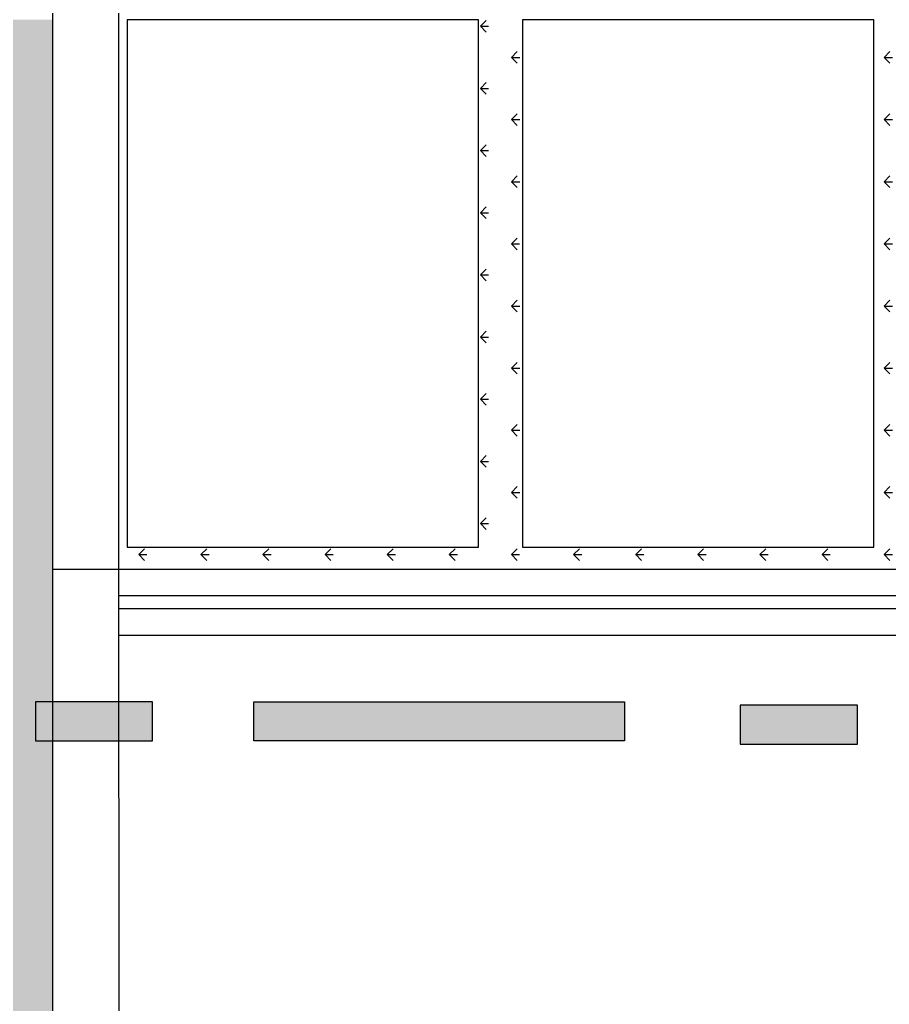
# Model space of a CAD drawing. Extents: x -165 to 197, y 154 to 653.
# Drawn here: x 103.287 to 105.267, y 483.721 to 485.961 of the extents above; entities that cross this region are included whole.
import ezdxf

# ---------------------------------------------------------------- set-up
doc = ezdxf.new("R2010")
doc.units = 0
doc.header["$MEASUREMENT"] = 0
doc.layers.add('AIT-PAREDE', color=4, linetype='CONTINUOUS', lineweight=30)
doc.layers.add('FININHA', color=251, linetype='CONTINUOUS', lineweight=25)
for name, color, linetype in [('AIT-PORTAS', 2, 'CONTINUOUS'), ('AIT-VEGETAÇÃO 25', 92, 'CONTINUOUS'), ('LINHA CORTE', 7, 'CONTINUOUS')]:
    doc.layers.add(name, color=color, linetype=linetype)

msp = doc.modelspace()

# ---------------------------------------------------------------- hatches: boundary and pattern name
at = {"layer": 'AIT-VEGETAÇÃO 25'}
h = msp.add_hatch(dxfattribs=at)
h.set_pattern_fill('GRASS', color=256, scale=0.1, angle=-90, style=0)
h.set_pattern_definition([(360, (96.323495, 476.92659), (0.07071068, 0.07071068), [0.01875, -0.12267136]), (315, (96.3235, 476.92659), (0.0707107, 0.0707107), [0.01875, -0.08125]), (45, (96.3235, 476.92659), (-0.0707107, 0.0707107), [0.01875, -0.08125])])
h.paths.add_polyline_path([(103.3622, 485.961), (101.4735, 485.961), (101.4735, 485.7266), (101.4735, 484.8266), (101.4735, 484.1266), (101.4735, 483.2266), (101.4735, 482.3266), (96.3235, 482.3266), (96.3235, 481.6266), (97.4053, 481.6266, -0.256039), (97.4738, 481.6266), (101.4735, 481.6266), (101.4735, 479.8266), (96.3235, 479.8266), (96.3235, 479.1266), (101.4735, 479.1266), (101.4735, 478.2266), (101.4735, 476.9266), (103.3625, 476.9266), (103.3628, 478.4757), (103.3622, 478.4757), (103.3622, 484.3205), (103.3233, 484.3205), (103.3233, 484.4092), (103.3622, 484.4092), (103.3622, 484.711), (103.3622, 484.711)])
h = msp.add_hatch(dxfattribs=at)
h.set_pattern_fill('GRASS', color=256, scale=0.1, angle=-90, style=0)
h.set_pattern_definition([(360, (23.58454, 87.84479), (0.070710678, 0.070710678), [0.01875, -0.122671356]), (315, (23.58454, 87.84479), (0.070710678, 0.070710678), [0.01875, -0.08125]), (45, (23.58454, 87.84479), (-0.070710678, 0.070710678), [0.01875, -0.08125])])
h.paths.add_polyline_path([(107.1322, 485.961), (107.0322, 485.961), (107.0322, 484.761), (106.2322, 484.761), (106.2322, 485.1493), (106.1322, 485.1493), (106.1322, 484.761), (105.3322, 484.761), (105.3322, 485.961), (105.2322, 485.961), (105.2322, 484.761), (104.4322, 484.761), (104.4322, 485.961), (104.3322, 485.961), (104.3322, 484.761), (103.5322, 484.761), (103.5322, 485.961), (103.5122, 485.961), (103.5122, 484.711), (107.1322, 484.711)])
at = {"layer": 'LINHA CORTE'}
for points in [[(103.5898, 484.4092), (103.5898, 484.3205), (103.3233, 484.3205), (103.3233, 484.4092)], [(104.6647, 484.4092), (104.6647, 484.3205), (103.8206, 484.3205), (103.8206, 484.4092)], [(105.1944, 484.4016), (105.1944, 484.3128), (104.9278, 484.3128), (104.9278, 484.4016)]]:
    msp.add_hatch(color=256, dxfattribs=at).paths.add_polyline_path(points)

# ---------------------------------------------------------------- linework, layer by layer
at = {"layer": 'AIT-PAREDE', "ltscale": 10}
for p, q in [((103.3622, 484.711), (103.3622, 478.4757)), ((103.3622, 484.711), (103.5122, 484.711)), ((103.5122, 484.711), (103.5157, 478.6257))]:
    msp.add_line(p, q, dxfattribs=at)
at = {"layer": 'AIT-PORTAS', "color": 9}
for p, q in [((103.3622, 486.251), (103.3622, 484.711)), ((103.5122, 486.251), (103.5122, 484.711)), ((103.5122, 484.711), (108.5475, 484.7109)), ((103.5122, 484.651), (108.5475, 484.6509)), ((103.5122, 484.621), (108.5475, 484.621)), ((103.5122, 484.561), (108.5475, 484.561))]:
    msp.add_line(p, q, dxfattribs=at)
at = {"layer": 'FININHA'}
for points in [[(104.3322, 484.761), (104.3322, 485.961), (103.5322, 485.961), (103.5322, 484.761)], [(105.2322, 484.761), (105.2322, 485.961), (104.4322, 485.961), (104.4322, 484.761)]]:
    msp.add_lwpolyline(points, close=True, dxfattribs=at)
at = {"layer": 'LINHA CORTE'}
for points in [[(103.3233, 484.3205), (103.5898, 484.3205), (103.5898, 484.4092), (103.3233, 484.4092)], [(104.6642, 484.3205), (103.8202, 484.3205), (103.8202, 484.4092), (104.6642, 484.4092)], [(104.9278, 484.3128), (105.1944, 484.3128), (105.1944, 484.4016), (104.9278, 484.4016)]]:
    msp.add_lwpolyline(points, close=True, dxfattribs=at)

doc.saveas('drawing.dxf')
